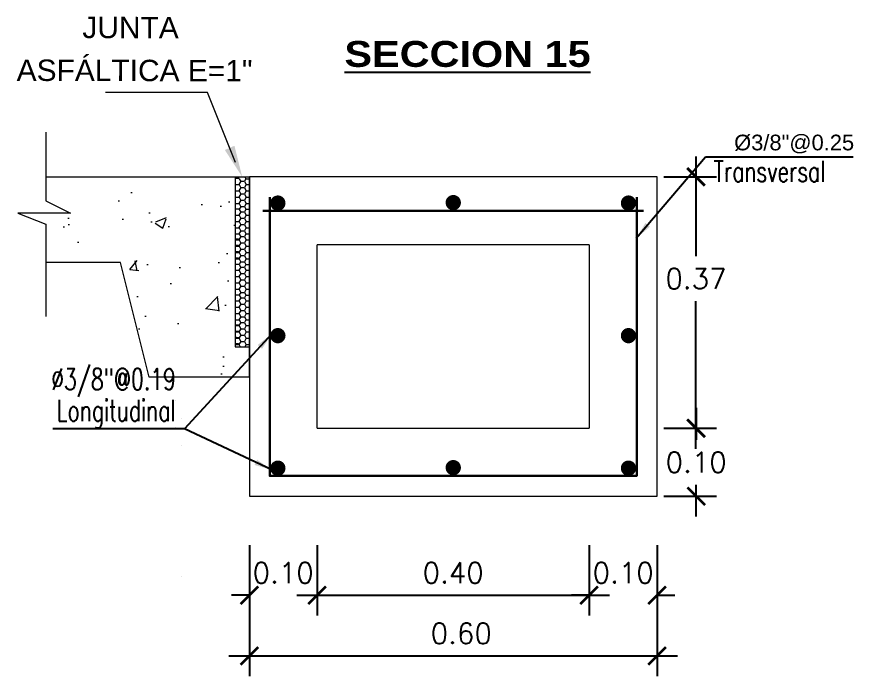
# Model space of a CAD drawing. Header units: millimetres. Extents: x 2085 to 2236, y 1365 to 1444.
# Drawn here: x 2226.211 to 2227.442, y 1436.411 to 1437.382 of the extents above; entities that cross this region are included whole.
import ezdxf

# ---------------------------------------------------------------- set-up
doc = ezdxf.new("R2010")
doc.units = ezdxf.units.MM
doc.linetypes.add('ACAD_ISO02W100', pattern=[15, 12, -3])
for name, color, linetype, lineweight in [('0.2', 32, 'ACAD_ISO02W100', 0), ('cotas', 1, 'Continuous', 15), ('linea fina 01', 189, 'Continuous', 0), ('TEXTO', 255, 'Continuous', 5)]:
    doc.layers.add(name, color=color, linetype=linetype, lineweight=lineweight)
doc.layers.add('TEX', color=3, linetype='Continuous')
doc.styles.add('COTAS', font='arial.ttf')
doc.styles.add('MtXpl_Arial_Black', font='')
doc.styles.add('ROMANS', font='romans.shx', dxfattribs={"width": 0.7})
doc.styles.add('ROMANS-DIM', font='romans.shx')
doc.styles.add('VANO', font='swissl.ttf', dxfattribs={"height": 0.2})
doc.styles.get('MtXpl_Arial_Black').set_extended_font_data('Arial Black')
doc.dimstyles.new('1-25V', dxfattribs={"dimscale": 0.2, "dimtxt": 0.18, "dimasz": 0.13, "dimexe": 0.18, "dimexo": 0.15, "dimgap": 0.1, "dimtad": 0, "dimtih": 1, "dimtoh": 1, "dimzin": 0, "dimdsep": 46, "dimtxsty": 'COTAS', "dimcen": 0.09, "dimadec": 0, "dimazin": 0, "dimtfac": 1, "dimtmove": 2, "dimatfit": 3, "dimfxl": 1, "dimtolj": 1, "dimtzin": 0, "dimarcsym": 0})
doc.dimstyles.new('20_METRIC  ARCHITECTURAL', dxfattribs={"dimscale": 0.2, "dimtxt": 0.03, "dimasz": 0.13, "dimexe": 0.15, "dimexo": 0.05, "dimgap": 0.09, "dimtad": 1, "dimtih": 1, "dimtoh": 1, "dimzin": 0, "dimdsep": 46, "dimtxsty": 'ROMANS-DIM', "dimblk": 'ARCHTICK', "dimcen": 2, "dimdle": 0.15, "dimclrd": 9, "dimclre": 9, "dimadec": 0, "dimazin": 0, "dimtfac": 1, "dimtix": 1, "dimtofl": 0, "dimtmove": 0, "dimatfit": 3, "dimfxl": 1, "dimfrac": 2, "dimtolj": 1, "dimtzin": 0, "dimarcsym": 0})

# ---------------------------------------------------------------- blocks, each defined once
blk = doc.blocks.new('_ArchTick')
at = {"color": 0, "linetype": 'ByBlock', "const_width": 0.15}
blk.add_lwpolyline([(-0.5, -0.5), (0.5, 0.5)], dxfattribs=at)
blk = doc.blocks.new('*D962')
at = {"color": 9, "lineweight": -2, "transparency": 16777216}
for p, q in [((2226.552993286456, 1436.603951993202), (2226.552993286456, 1436.411214459975)), ((2227.152993286432, 1436.603951995065), (2227.152993286432, 1436.411214459975)), ((2226.522993286455, 1436.441214459975), (2227.182993286433, 1436.441214459975))]:
    blk.add_line(p, q, dxfattribs=at)
at = {"layer": 'Defpoints', "color": 0, "transparency": 16777216}
for p in [(2226.552993286456, 1436.613951993202, 10373.92595467981), (2227.152993286432, 1436.613951995065, 10373.92595467981), (2227.152993286432, 1436.441214459975)]:
    blk.add_point(p, dxfattribs=at)
at = {"color": 9, "lineweight": -2, "transparency": 16777216, "xscale": 0.026, "yscale": 0.026, "zscale": 0.026, "rotation": 180}
blk.add_blockref('_ArchTick', (2226.552993286456, 1436.441214459975), dxfattribs=at)
at = {"color": 9, "lineweight": -2, "transparency": 16777216, "xscale": 0.026, "yscale": 0.026, "zscale": 0.026}
blk.add_blockref('_ArchTick', (2227.152993286432, 1436.441214459975), dxfattribs=at)
at = {"color": 0, "lineweight": 0, "transparency": 16777216, "insert": (2226.864805449088, 1436.474214459975), "char_height": 0.03, "attachment_point": 5, "style": 'ROMANS-DIM'}
blk.add_mtext('\\A1;0.60', dxfattribs=at)
blk = doc.blocks.new('*D963')
at = {"color": 9, "lineweight": -2, "transparency": 16777216}
for p, q in [((2227.210125378446, 1437.176058733603), (2227.210125378446, 1437.029058735093)), ((2227.162993286434, 1437.146058733603), (2227.240125378446, 1437.146058733603)), ((2227.210125378446, 1436.746058728834), (2227.210125378446, 1436.963058735093)), ((2227.162993286434, 1436.776058728834), (2227.240125378446, 1436.776058728834))]:
    blk.add_line(p, q, dxfattribs=at)
at = {"layer": 'Defpoints', "color": 0, "transparency": 16777216}
for p in [(2227.152993286433, 1437.146058733603, 5186.962977339907), (2227.152993286433, 1436.776058728834, 5186.962977339902), (2227.210125378446, 1436.776058728834)]:
    blk.add_point(p, dxfattribs=at)
at = {"color": 9, "lineweight": -2, "transparency": 16777216, "xscale": 0.026, "yscale": 0.026, "zscale": 0.026}
for p, rotation in [((2227.210125378446, 1437.146058733603), 90), ((2227.210125378446, 1436.776058728834), 270)]:
    blk.add_blockref('_ArchTick', p, dxfattribs=dict(at, rotation=rotation))
at = {"color": 0, "lineweight": 0, "transparency": 16777216, "insert": (2227.210125378446, 1436.996058735092), "char_height": 0.03, "attachment_point": 5, "style": 'ROMANS-DIM'}
blk.add_mtext('\\A1;0.37', dxfattribs=at)
blk = doc.blocks.new('*D964')
at = {"color": 9, "lineweight": -2, "transparency": 16777216}
for p, q in [((2227.210466167711, 1436.806058728834), (2227.210466167711, 1436.759058729952)), ((2227.162993286434, 1436.776058728834), (2227.240466167712, 1436.776058728834)), ((2227.210466167711, 1436.646058729207), (2227.210466167711, 1436.693058729952)), ((2227.162993286434, 1436.676058729207), (2227.240466167712, 1436.676058729207))]:
    blk.add_line(p, q, dxfattribs=at)
at = {"layer": 'Defpoints', "color": 0, "transparency": 16777216}
for p in [(2227.152993286433, 1436.776058728834), (2227.152993286433, 1436.676058729207), (2227.210466167711, 1436.676058729207)]:
    blk.add_point(p, dxfattribs=at)
at = {"color": 9, "lineweight": -2, "transparency": 16777216, "xscale": 0.026, "yscale": 0.026, "zscale": 0.026}
for p, rotation in [((2227.210466167711, 1436.776058728834), 90), ((2227.210466167711, 1436.676058729207), 270)]:
    blk.add_blockref('_ArchTick', p, dxfattribs=dict(at, rotation=rotation))
at = {"color": 0, "lineweight": 0, "transparency": 16777216, "insert": (2227.210466167711, 1436.726058729951), "char_height": 0.03, "attachment_point": 5, "style": 'ROMANS-DIM'}
blk.add_mtext('\\A1;0.10', dxfattribs=at)
blk = doc.blocks.new('*D965')
at = {"color": 9, "lineweight": -2, "transparency": 16777216}
for p, q in [((2226.552993286456, 1436.603951995065), (2226.552993286456, 1436.500400901129)), ((2226.652713665794, 1436.603951995065), (2226.652713665794, 1436.500400901129)), ((2226.552993286456, 1436.530400901129), (2226.526993286456, 1436.530400901129)), ((2226.652713665794, 1436.530400901129), (2226.678713665793, 1436.530400901129))]:
    blk.add_line(p, q, dxfattribs=at)
at = {"layer": 'Defpoints', "color": 0, "transparency": 16777216}
for p in [(2226.552993286456, 1436.613951995065, 5186.962977339907), (2226.652713665794, 1436.613951995065, 5186.962977339907), (2226.652713665794, 1436.530400901129)]:
    blk.add_point(p, dxfattribs=at)
at = {"color": 9, "lineweight": -2, "transparency": 16777216, "xscale": 0.026, "yscale": 0.026, "zscale": 0.026}
blk.add_blockref('_ArchTick', (2226.552993286456, 1436.530400901129), dxfattribs=at)
at = {"color": 9, "lineweight": -2, "transparency": 16777216, "xscale": 0.026, "yscale": 0.026, "zscale": 0.026, "rotation": 180}
blk.add_blockref('_ArchTick', (2226.652713665794, 1436.530400901129), dxfattribs=at)
at = {"color": 0, "lineweight": 0, "transparency": 16777216, "insert": (2226.602853476125, 1436.563400901128), "char_height": 0.03, "attachment_point": 5, "style": 'ROMANS-DIM'}
blk.add_mtext('\\A1;0.10', dxfattribs=at)
blk = doc.blocks.new('*D966')
at = {"color": 9, "lineweight": -2, "transparency": 16777216}
for p, q in [((2226.652713665794, 1436.603951995065), (2226.652713665794, 1436.500400901129)), ((2227.052993286398, 1436.603951995065), (2227.052993286398, 1436.500400901129)), ((2226.622713665793, 1436.530400901129), (2227.082993286398, 1436.530400901129))]:
    blk.add_line(p, q, dxfattribs=at)
at = {"layer": 'Defpoints', "color": 0, "transparency": 16777216}
for p in [(2226.652713665794, 1436.613951995065, 10373.92595467981), (2227.052993286398, 1436.613951995065, 5186.962977339907), (2227.052993286398, 1436.530400901129)]:
    blk.add_point(p, dxfattribs=at)
at = {"color": 9, "lineweight": -2, "transparency": 16777216, "xscale": 0.026, "yscale": 0.026, "zscale": 0.026, "rotation": 180}
blk.add_blockref('_ArchTick', (2226.652713665794, 1436.530400901129), dxfattribs=at)
at = {"color": 9, "lineweight": -2, "transparency": 16777216, "xscale": 0.026, "yscale": 0.026, "zscale": 0.026}
blk.add_blockref('_ArchTick', (2227.052993286398, 1436.530400901129), dxfattribs=at)
at = {"color": 0, "lineweight": 0, "transparency": 16777216, "insert": (2226.852853476066, 1436.563400901128), "char_height": 0.03, "attachment_point": 5, "style": 'ROMANS-DIM'}
blk.add_mtext('\\A1;0.40', dxfattribs=at)
blk = doc.blocks.new('*D967')
at = {"color": 9, "lineweight": -2, "transparency": 16777216}
for p, q in [((2227.052993286398, 1436.603951995065), (2227.052993286398, 1436.500400901129)), ((2227.152993286432, 1436.603951995065), (2227.152993286432, 1436.500400901129)), ((2227.052993286398, 1436.530400901129), (2227.026993286397, 1436.530400901129)), ((2227.152993286432, 1436.530400901129), (2227.178993286432, 1436.530400901129))]:
    blk.add_line(p, q, dxfattribs=at)
at = {"layer": 'Defpoints', "color": 0, "transparency": 16777216}
for p in [(2227.052993286398, 1436.613951995065), (2227.152993286432, 1436.613951995065, 5186.962977339907), (2227.152993286432, 1436.530400901129)]:
    blk.add_point(p, dxfattribs=at)
at = {"color": 9, "lineweight": -2, "transparency": 16777216, "xscale": 0.026, "yscale": 0.026, "zscale": 0.026}
blk.add_blockref('_ArchTick', (2227.052993286398, 1436.530400901129), dxfattribs=at)
at = {"color": 9, "lineweight": -2, "transparency": 16777216, "xscale": 0.026, "yscale": 0.026, "zscale": 0.026, "rotation": 180}
blk.add_blockref('_ArchTick', (2227.152993286432, 1436.530400901129), dxfattribs=at)
at = {"color": 0, "lineweight": 0, "transparency": 16777216, "insert": (2227.102993286415, 1436.563400901128), "char_height": 0.03, "attachment_point": 5, "style": 'ROMANS-DIM'}
blk.add_mtext('\\A1;0.10', dxfattribs=at)
blk = doc.blocks.new('TEXTO 1')
at = {"layer": 'linea fina 01', "ltscale": 0.1}
for p, q in [((-0.0508167723950521, 0.1241394892707319), (-0.2010398150864177, 0.1241394892707319)), ((-0.0100357992129006, 0.0209258095888174), (-0.0508167723950521, 0.1241394892707319))]:
    blk.add_line(p, q, dxfattribs=at)
blk.add_solid([(-0.02553807579244, 0.0394717055042122), (0, 0), (-0.0113560050455419, 0.0456207189772329)], dxfattribs=at)
at = {"layer": '0.2', "color": 251, "true_color": 0x636466, "style": 'VANO', "oblique": 359.9999999999988}
for s, p in [('JUNTA', (-0.235123199257103, 0.2039847484927009, -5186.962977339907)), ('ASFÁLTICA E=1"', (-0.331776078852684, 0.1410587300779298, -5186.962977339907))]:
    blk.add_text(s, height=0.0314999999999926, rotation=359.8799999999986, dxfattribs=at).set_placement(p)
blk = doc.blocks.new('junta asfaltica')
at = {"lineweight": 0}
h = blk.add_hatch(dxfattribs=at)
h.set_pattern_fill('AR-CONC', scale=0.01, style=0)
h.set_pattern_definition([(50, (-0.1189008341857516, -0.0700673807971271), (0.1639662020964036, -0.0143451769850128), [0.017145, -0.188595]), (355, (-0.1189008341857516, -0.0700673807971271), (-0.0317190792824724, 0.1719511607151316), [0.013716, -0.150876525753]), (100.4514446999999, (-0.1052370278862327, -0.0712628090009275), (0.1322471223813179, 0.1576059767209756), [0.01457100792, -0.1602812201399999]), (46.1842, (-0.1189008341857516, -0.0243473808466206), (0.2439711368029169, -0.0378380951394544), [0.0257175, -0.2828925]), (96.6355576099999, (-0.0985699241846305, -0.0275005307792071), (0.2136637206463527, 0.2226835121379494), [0.021856520826, -0.240422047344]), (351.18415117, (-0.1189008341857516, -0.0243473808466206), (0.2136637206584793, 0.2226835121269794), [0.020573970363, -0.226313758728]), (21, (-0.0960408341843504, -0.0357773808761977), (0.1364529521422192, -0.0920386783683789), [0.017145, -0.188595]), (326, (-0.0960408341843504, -0.0357773808761977), (0.0556218255128824, 0.1657691695100873), [0.013716, -0.150876]), (71.45144499999999, (-0.0846697548481643, -0.0434472707099758), (0.1920747773508445, 0.0737304919973147), [0.01457100792, -0.16028094384]), (37.5, (-0.1189008341857516, -0.0700673807971271), (0.0027797429255326, 0.0760995349858378), [0, -0.1490472, 0, -0.153162, 0, -0.1514475]), (7.499999999999999, (-0.1189008341857516, -0.0700673807971271), (0.0601376962592752, 0.0901625173363076), [0, -0.0873252, 0, -0.1456182, 0, -0.0577215]), (327.5, (-0.1698786341848972, -0.0700673807971271), (0.1220315356501842, -0.0051558695934061), [0, -0.05715, 0, -0.178308, 0, -0.236601]), (317.5, (-0.1927386341862984, -0.0700673807971271), (0.1333162632474163, 0.0228838419299997), [0, -0.074295, 0, -0.1184148, 0, -0.168021])])
h.paths.add_polyline_path([(-0.0210516101701615, 2.68221356e-08), (-0.2996047820056447, 2.68221356e-08), (-0.2996047820056447, -0.0354425396023999), (-0.2629513452084211, -0.0536842927335783), (-0.3405718617955244, -0.0536842927335783), (-0.2996047820056447, -0.0698087543248676), (-0.2996047820056447, -0.1263088059424717), (-0.1894634049244814, -0.1263088059424717), (-0.1473604562202126, -0.2947206035255476), (-0.0210516101701615, -0.2947206075489248)])
h = blk.add_hatch(dxfattribs=at)
h.set_pattern_fill('HONEY', scale=0.0187124216457653, angle=180, style=0)
h.set_pattern_definition([(360, (-1344.435306308298, 712.0165321929755), (0.0080206117279161, -0.0046307012336861), [0.0053470744852774, -0.0106941489705549]), (240, (-1344.435306308298, 712.0165321929755), (-0.0080206107696662, -0.0046307028934237), [0.0053470744852774, -0.0106941489705549]), (300, (-1344.435306308298, 712.0165321929755), (9.5825e-10, -0.0092614041271098), [-0.0106941489705548, 0.0053470744852774])])
h.paths.add_polyline_path([(-0.0210514743416752, -0.0843195278941949), (-0.0210514743416752, -0.1264220193027086), (-0.0160414602769379, -0.1264220193027086), (-0.0160414602769379, -0.0843195278941949)])
h = blk.add_hatch(dxfattribs=at)
h.set_pattern_fill('HONEY', scale=0.0187124216457653, angle=180, style=0)
h.set_pattern_definition([(360, (-1344.435306308298, 711.8902233816681), (0.0080206117279161, -0.0046307012336861), [0.0053470744852774, -0.0106941489705549]), (240, (-1344.435306308298, 711.8902233816681), (-0.0080206107696662, -0.0046307028934237), [0.0053470744852774, -0.0106941489705549]), (300, (-1344.435306308298, 711.8902233816681), (9.5825e-10, -0.0092614041271098), [-0.0106941489705548, 0.0053470744852774])])
h.paths.add_polyline_path([(-0.0210514743416752, -0.2106283378600438), (-0.0210514743416752, -0.2527308292685575), (-0.0160414602769379, -0.2527308292685575), (-0.0160414602769379, -0.2106283378600438)])
at = {"color": 7, "linetype": 'ByBlock', "lineweight": 0}
for p, q in [((-0.2996047820056447, 0.0657418549060367), (-0.2996047820056447, -0.0354425369203)), ((-0.2996047820056447, -0.0354425369203), (-0.2629513452084211, -0.0536842887102012)), ((-0.2629513452084211, -0.0536842887102012), (-0.3405718617955244, -0.0536842887102012)), ((-0.3405718617955244, -0.0536842887102012), (-0.2996047820056447, -0.0698087529838176)), ((-0.2996047820056447, -0.0698087529838176), (-0.2996047820056447, -0.2053593622147218))]:
    blk.add_line(p, q, dxfattribs=at)
at = {"color": 7, "lineweight": 0}
for p, q in [((-0.2996047820056447, 2.81631856e-08), (-0.0210516101701615, 2.81631856e-08)), ((-0.0210514743416752, 0), (0, 0)), ((-0.0210514743416752, 0), (-0.0210514743416752, -0.25)), ((-0.0066348896848467, 0), (-0.0049328113927913, -0.0029480829834938)), ((-1.357866495e-07, -0.2947206048668249), (-1.357866495e-07, 0)), ((-0.0210515703142846, -0.010682698041137), (-0.0205355835823866, -0.0115764141082764)), ((-0.020682943747488, -0.0112982127070609), (-0.0210515702724479, -0.0119366937874475)), ((-0.0148197005551083, -0.0027724613248665), (-0.0210514743416752, -0.0027724613248665)), ((-0.0203683337476832, -0.0113096965849309), (-0.0150212592793651, -0.0113096965849309)), ((-0.0126623334804208, -0.0066675102709723), (-0.0153358707461848, -0.0112982113657836)), ((-0.0151885115028563, -0.0115764141082764), (-0.0125149742584654, -0.0162071165441375)), ((-0.0148361946316982, -0.0029252399504003), (-0.0125149739019435, -0.0069457130134651)), ((-0.0123477220349742, -0.0066789941488423), (-0.0070006475457376, -0.0066789941488423)), ((-0.0051546604418036, -0.0029252412914502), (-0.0073152590334757, -0.0066675075888725)), ((-0.0046417228782047, -0.0112982100247336), (-0.0073152601439688, -0.0159289124608222)), ((-0.0071679010893604, -0.0069457116721878), (-0.0044943638449695, -0.0115764141082764)), ((-0.0051235891251054, -0.0029047425091449), (2.09184e-11, -0.0029047425091449)), ((-0.0043271103013467, -0.0113096965849309), (-9.55119503e-08, -0.0113096965849309)), ((-0.0210515699372991, -0.0199441029130867), (-0.0205355831840279, -0.0208378162978988)), ((-0.0206829452140482, -0.0205596175790106), (-0.0210515706708066, -0.0211980946362473)), ((-0.0203683337476832, -0.0205710987745533), (-0.0150212592793651, -0.0205710987745533)), ((-0.0126623334804208, -0.0159289138018721), (-0.0153358707461848, -0.0205596148966834)), ((-0.0151885091140685, -0.0208378176391761), (-0.0125149718487592, -0.0254685200750373)), ((-0.0123477220349742, -0.0159403976797421), (-0.0070006475457376, -0.0159403976797421)), ((-0.0046417231928899, -0.0205596135556334), (-0.0073152604372808, -0.0251903146504446)), ((-0.0071678994549984, -0.0162071192264648), (-0.004494362168316, -0.0208378189802261)), ((-0.0043271103013467, -0.0205710987745533), (-9.55119503e-08, -0.0205710987745533)), ((-0.0210515702724479, -0.0292055037616592), (-0.0205355819684883, -0.0300992225108985)), ((-0.0206829452140482, -0.0298210197686331), (-0.0210515703774945, -0.0304594981669197)), ((-0.0203683337476832, -0.0298325009644032), (-0.0150212592793651, -0.0298325009644032)), ((-0.012662334612287, -0.0251903173327719), (-0.0153358718775962, -0.0298210184275831)), ((-0.012662334905599, -0.0344517195223944), (-0.0153358721709083, -0.0390824219584829)), ((-0.0151885087157098, -0.0300992225108985), (-0.0125149714504005, -0.0347299236059371)), ((-0.0123477220349742, -0.0252017985283146), (-0.0070006475457376, -0.0252017985283146)), ((-0.0123477220349742, -0.0344632034002643), (-0.0070006475457376, -0.0344632034002643)), ((-0.0046417253929576, -0.0298210197686331), (-0.0073152626373485, -0.0344517222047216)), ((-0.0071678997692288, -0.0254685200750373), (-0.0044943625248379, -0.0300992225108985)), ((-0.007167897380441, -0.034729924946987), (-0.004494360114677, -0.0393606260417983)), ((-0.0043271103013467, -0.0298325009644032), (-9.55537871e-08, -0.0298325009644032)), ((-0.0210515698745439, -0.038466907292559), (-0.0205355807952401, -0.0393606260417983)), ((-0.0206829463459144, -0.0390824232995328), (-0.0210515704193313, -0.0397208990157196)), ((-0.0149139519339769, -0.0477837949990772), (-0.0206632865078973, -0.0477837949990772)), ((-0.0203683337476832, -0.0390939018129757), (-0.0150212592793651, -0.0390939018129757)), ((-0.0151885074797065, -0.0393606260417983), (-0.0125149702348608, -0.0439913284778868)), ((-0.0125149702348608, -0.0439913284778868), (-0.014899782829616, -0.0475884993372802)), ((-0.0148361946316982, -0.0479646563528604), (-0.0125149739019435, -0.0519851307569752)), ((-0.0123477220349742, -0.0437246042490642), (-0.0070006475457376, -0.0437246042490642)), ((-0.0046417257703979, -0.0390824232995328), (-0.0073152630357072, -0.043713125735394)), ((-0.0051546604418036, -0.0479646590351877), (-0.0073152590334757, -0.0517069253326099)), ((-0.0069412944512806, -0.0439446634054548), (-0.0051814038679368, -0.0474320340156282)), ((-0.0052986274031355, -0.0476877263188271), (2.09184e-11, -0.0476877263188271)), ((-0.0043271103013467, -0.0390939018129757), (-9.55537871e-08, -0.0390939018129757)), ((-0.0210515703142846, -0.0557221157848744), (-0.0205355839802906, -0.0566158291696866)), ((-0.020682943747488, -0.056337630450571), (-0.0210515702724479, -0.056976108849085)), ((-0.0203683337476832, -0.056349112987391), (-0.0150212592793651, -0.056349112987391)), ((-0.0126623331034352, -0.0517069253326099), (-0.0153358703478261, -0.0563376264274211)), ((-0.0126623334804208, -0.0609683302043322), (-0.0153358707461848, -0.0655990312993708)), ((-0.0151885111258707, -0.0566158305107365), (-0.0125149738601067, -0.061246532946825)), ((-0.0123477220349742, -0.0517184105515298), (-0.0070006475457376, -0.0517184105515298)), ((-0.0123477220349742, -0.0609798140824296), (-0.0070006475457376, -0.0609798140824296)), ((-0.0046417228782047, -0.0563376264274211), (-0.0073152601439688, -0.0609683275222324)), ((-0.0071679007123748, -0.0519851307569752), (-0.0044943634466108, -0.0566158305107365)), ((-0.0071678994549984, -0.061246534287875), (-0.004494362168316, -0.0658772367239635)), ((-0.0043271103013467, -0.056349112987391), (-9.55119503e-08, -0.056349112987391)), ((-0.0210515699372991, -0.0649835179744969), (-0.0205355831840279, -0.0658772340416363)), ((-0.0206829448370627, -0.0655990312993708), (-0.0210515706708066, -0.0662375083566076)), ((-0.0203683337476832, -0.0656105138361909), (-0.0150212592793651, -0.0656105138361909)), ((-0.012662334612287, -0.0702297323941821), (-0.0153358718775962, -0.0748604348302706)), ((-0.015188509491054, -0.0658772353826862), (-0.0125149722466631, -0.0705079364777248)), ((-0.0123477220349742, -0.0702412162720521), (-0.0070006475457376, -0.0702412162720521)), ((-0.0046417231928899, -0.0655990299580935), (-0.0073152604372808, -0.0702297310531321)), ((-0.0071678993713249, -0.0705079391598247), (-0.0044943621264792, -0.075138638913586)), ((-0.0043271103013467, -0.0656105138361909), (-9.55119503e-08, -0.0656105138361909)), ((-0.0210515702724479, -0.0742449201643467), (-0.0205355819684883, -0.075138637572536)), ((-0.0206829452140482, -0.0748604361713206), (-0.0210515695812319, -0.0754989132285573)), ((-0.0210515698745439, -0.0835063236952465), (-0.0206477031460963, -0.0842058411240032)), ((-0.0206829463459144, -0.084121839701993), (-0.0207314448966827, -0.0842058411240032)), ((-0.0203683337476832, -0.0748719160258133), (-0.0150212592793651, -0.0748719160258133)), ((-0.0203683337476832, -0.0841333195567131), (-0.0150212592793651, -0.0841333195567131)), ((-0.012662334905599, -0.0794911372661318), (-0.0153358721709083, -0.0841218370198931)), ((-0.0151885087157098, -0.075138637572536), (-0.0125149714504005, -0.0797693400083972)), ((-0.0148361947362901, -0.0843195265531449), (-0.0125149740069901, -0.0883399996162098)), ((-0.0123477220349742, -0.0795026184619019), (-0.0070006475457376, -0.0795026184619019)), ((-0.0046417254766311, -0.0748604361713206), (-0.0073152627423951, -0.0794911386071817)), ((-0.0051546604836403, -0.0843195278941949), (-0.0073152590753125, -0.0880617941916171)), ((-0.0071678977783449, -0.0797693413494471), (-0.0046064829057286, -0.0842058411240032)), ((-0.0043271103013467, -0.0748719160258133), (-9.55537871e-08, -0.0748719160258133)), ((-0.0043271103013467, -0.0841333195567131), (-9.55537871e-08, -0.0841333195567131)), ((-0.0210515696230687, -0.0920769859849315), (-0.0205355836869785, -0.092970700711021)), ((-0.0206829438311615, -0.0926924993098055), (-0.0210515699791358, -0.0933309790491421)), ((-0.0203683337476832, -0.0927039805053482), (-0.0150212592793651, -0.0927039805053482)), ((-0.0126623335854674, -0.088061795532667), (-0.0153358708507767, -0.0926924979687556)), ((-0.0126623335431759, -0.0973232004046167), (-0.0153358707880216, -0.101953900158378)), ((-0.015188510140888, -0.092970700711021), (-0.0125149728751239, -0.0976014018058322)), ((-0.0123477220349742, -0.088073280751587), (-0.0070006475457376, -0.088073280751587)), ((-0.0123477220349742, -0.0973346829414368), (-0.0070006475457376, -0.0973346829414368)), ((-0.0046417224803008, -0.0926924966274783), (-0.0073152597456101, -0.0973231963812396)), ((-0.0071679011521155, -0.0883399982749325), (-0.0044943638868062, -0.0929706993699711)), ((-0.0071678995386719, -0.0976014044879321), (-0.0044943622733626, -0.1022321055829707)), ((-0.0043271103013467, -0.0927039805053482), (-9.55119503e-08, -0.0927039805053482)), ((-0.0210515699372991, -0.1013383868337314), (-0.0205355831840279, -0.1022321029006434)), ((-0.0206829453190949, -0.101953901499428), (-0.0210515707544801, -0.1025923812389919)), ((-0.0210515695812319, -0.1105997917054537), (-0.0205355820526165, -0.1114935077725931)), ((-0.0203683337476832, -0.101965384036248), (-0.0150212592793651, -0.101965384036248)), ((-0.0126623342348467, -0.1065846025942392), (-0.0153358714792376, -0.1112153050303277)), ((-0.015188509197742, -0.1022321055829707), (-0.0125149719533511, -0.1068628080188319)), ((-0.0123477220349742, -0.1065960851310592), (-0.0070006475457376, -0.1065960851310592)), ((-0.0046417235698755, -0.1019538988173281), (-0.0073152608356395, -0.1065846012531892)), ((-0.0071678984072605, -0.1068628080188319), (-0.0044943611624149, -0.1114935091138705)), ((-0.0043271103013467, -0.101965384036248), (-9.55119503e-08, -0.101965384036248)), ((-0.0206829452772581, -0.1112153063713777), (-0.0210515700209726, -0.1118537820875645)), ((-0.0210515698745439, -0.1198611925542536), (-0.0205355807952401, -0.1207549126445428)), ((-0.0206829459475557, -0.1204767085612275), (-0.0210515700209726, -0.121115182936137)), ((-0.0203683337476832, -0.1112267862260978), (-0.0150212592793651, -0.1112267862260978)), ((-0.0203683337476832, -0.1204881884157203), (-0.0150212592793651, -0.1204881884157203)), ((-0.0126623353035029, -0.115846004784089), (-0.015335872569267, -0.1204767072199502)), ((-0.0151885087157098, -0.1114935077725931), (-0.0125149714504005, -0.1161242088676317)), ((-0.0151885076052167, -0.1207549126445428), (-0.0125149703189891, -0.1253856150806314)), ((-0.0123477220349742, -0.115857488661959), (-0.0070006475457376, -0.115857488661959)), ((-0.0046417250787272, -0.1112153063713777), (-0.0073152623649548, -0.115846006125139)), ((-0.0046417261683018, -0.1204767085612275), (-0.0073152634336111, -0.1251074109970887)), ((-0.0071678974850329, -0.1161242115497316), (-0.0044943602197236, -0.1207549139855928)), ((-0.0043271103013467, -0.1112267862260978), (-9.55537871e-08, -0.1112267862260978)), ((-0.0043271103013467, -0.1204881884157203), (-9.55537871e-08, -0.1204881884157203)), ((-0.1894634049244814, -0.1263088032603719), (-0.2996047820056447, -0.1263088032603719)), ((-0.1473604562202126, -0.2947206021844977), (-0.1894634049244814, -0.1263088032603719)), ((-0.0148197005551083, -0.1290812712907154), (-0.0210514743416752, -0.1290812712907154)), ((-0.0126623334804208, -0.1329763215778712), (-0.0153358707461848, -0.1376070213316325)), ((-0.0148361946316982, -0.1292340499162492), (-0.0125149739019435, -0.133254524320364)), ((-0.0129228676319144, -0.1255586645006588), (-0.0148348480788627, -0.1288070999084994)), ((-0.0123477220349742, -0.1251188908515814), (-0.0070006475457376, -0.1251188908515814)), ((-0.0123477220349742, -0.1329878041146912), (-0.0070006475457376, -0.1329878041146912)), ((-0.0073218910883952, -0.1251188908515814), (-0.0049328113927913, -0.1292568942903927)), ((-0.0051546604418036, -0.1292340525983491), (-0.0073152590334757, -0.1329763188957713)), ((-0.0071679010893604, -0.1332545229793141), (-0.0044943638449695, -0.1378852240741253)), ((-0.0051235891251054, -0.1292135524749938), (2.09184e-11, -0.1292135524749938)), ((-0.0210515703142846, -0.1369915093480358), (-0.0205355835823866, -0.1378852240741253)), ((-0.020682943747488, -0.1376070226729098), (-0.0210515702724479, -0.1382455037532964)), ((-0.0210515699372991, -0.1462529128789356), (-0.0205355831840279, -0.1471466276050251)), ((-0.0206829452140482, -0.1468684275448595), (-0.0210515706708066, -0.1475069046020963)), ((-0.0203683337476832, -0.1376185065507798), (-0.0150212592793651, -0.1376185065507798)), ((-0.0203683337476832, -0.1468799073993523), (-0.0150212592793651, -0.1468799073993523)), ((-0.0126623334804208, -0.142237723767721), (-0.0153358707461848, -0.1468684262038096)), ((-0.0151885115028563, -0.1378852240741253), (-0.0125149742584654, -0.1425159265099865)), ((-0.0151885091140685, -0.147146628946075), (-0.0125149718487592, -0.1517773300408862)), ((-0.0123477220349742, -0.1422492089866409), (-0.0070006475457376, -0.1422492089866409)), ((-0.0046417228782047, -0.1376070199905826), (-0.0073152601439688, -0.1422377224266711)), ((-0.0046417231928899, -0.1468684248625323), (-0.0073152604372808, -0.1514991246162936)), ((-0.0071678994549984, -0.1425159291923137), (-0.004494362168316, -0.1471466302871249)), ((-0.0043271103013467, -0.1376185065507798), (-9.55119503e-08, -0.1376185065507798)), ((-0.0043271103013467, -0.1468799073993523), (-9.55119503e-08, -0.1468799073993523)), ((-0.0210515702724479, -0.1555143137275081), (-0.0205355819684883, -0.1564080324767474)), ((-0.0206829452140482, -0.156129829734482), (-0.0210515703774945, -0.156768309474046)), ((-0.0203683337476832, -0.1561413109302521), (-0.0150212592793651, -0.1561413109302521)), ((-0.012662334612287, -0.1514991259575709), (-0.0153358718775962, -0.156129828393432)), ((-0.0151885087157098, -0.1564080324767474), (-0.0125149714504005, -0.1610387349128359)), ((-0.0123477220349742, -0.1515106098354408), (-0.0070006475457376, -0.1515106098354408)), ((-0.0046417253929576, -0.156129829734482), (-0.0073152626373485, -0.1607605321705705)), ((-0.0071678997692288, -0.1517773300408862), (-0.0044943625248379, -0.1564080324767474)), ((-0.0043271103013467, -0.1561413109302521), (-9.55537871e-08, -0.1561413109302521)), ((-0.0210515698745439, -0.1647757172584079), (-0.0205355807952401, -0.1656694360076472)), ((-0.0206829463459144, -0.1653912332653817), (-0.0210515704193313, -0.1660297089815685)), ((-0.0203683337476832, -0.1654027131198745), (-0.0150212592793651, -0.1654027131198745)), ((-0.012662334905599, -0.1607605308292932), (-0.0153358721709083, -0.1653912319243318)), ((-0.0151885074797065, -0.1656694360076472), (-0.0125149702348608, -0.1703001384437357)), ((-0.0125149702348608, -0.1703001384437357), (-0.014899782829616, -0.1738973093031291)), ((-0.0123477220349742, -0.1607720133661132), (-0.0070006475457376, -0.1607720133661132)), ((-0.0123477220349742, -0.1700334142149131), (-0.0070006475457376, -0.1700334142149131)), ((-0.0046417257703979, -0.1653912332653817), (-0.0073152630357072, -0.1700219357012429)), ((-0.007167897380441, -0.1610387362538859), (-0.004494360114677, -0.1656694360076472)), ((-0.0069412944512806, -0.1702534747123536), (-0.0051814038679368, -0.1737408453225271)), ((-0.0043271103013467, -0.1654027131198745), (-9.55537871e-08, -0.1654027131198745)), ((-0.0210515703142846, -0.1820309257507233), (-0.0205355839802906, -0.1829246404765854)), ((-0.020682943747488, -0.1826464404164198), (-0.0210515702724479, -0.1832849188149339)), ((-0.0149139519339769, -0.1740926049649261), (-0.0206632865078973, -0.1740926049649261)), ((-0.0203683337476832, -0.1826579229532399), (-0.0150212592793651, -0.1826579229532399)), ((-0.0126623331034352, -0.1780157352984588), (-0.0153358703478261, -0.18264643773432)), ((-0.0151885111258707, -0.1829246418178627), (-0.0125149738601067, -0.1875553429126739)), ((-0.0148361946316982, -0.1742734676599866), (-0.0125149739019435, -0.1782939407228241)), ((-0.0123477220349742, -0.1780272218584287), (-0.0070006475457376, -0.1780272218584287)), ((-0.0051546604418036, -0.1742734690010366), (-0.0073152590334757, -0.1780157352984588)), ((-0.0046417228782047, -0.18264643773432), (-0.0073152601439688, -0.1872771374880813)), ((-0.0071679007123748, -0.1782939407228241), (-0.0044943634466108, -0.1829246418178627)), ((-0.0052986274031355, -0.173996536284676), (2.09184e-11, -0.173996536284676)), ((-0.0043271103013467, -0.1826579229532399), (-9.55119503e-08, -0.1826579229532399)), ((-0.0210515699372991, -0.1912923279403458), (-0.0205355831840279, -0.1921860440074852)), ((-0.0206829448370627, -0.1919078412652197), (-0.0210515706708066, -0.1925463196635064)), ((-0.0203683337476832, -0.1919193238020398), (-0.0150212592793651, -0.1919193238020398)), ((-0.0126623334804208, -0.1872771388291312), (-0.0153358707461848, -0.1919078412652197)), ((-0.012662334612287, -0.1965385437010809), (-0.0153358718775962, -0.2011692447961195)), ((-0.015188509491054, -0.1921860453485351), (-0.0125149722466631, -0.1968167477846236)), ((-0.0123477220349742, -0.1872886240482785), (-0.0070006475457376, -0.1872886240482785)), ((-0.0123477220349742, -0.196550026237901), (-0.0070006475457376, -0.196550026237901)), ((-0.0046417231928899, -0.1919078399239424), (-0.0073152604372808, -0.196538542360031)), ((-0.0071678994549984, -0.1875553442537239), (-0.004494362168316, -0.1921860466898124)), ((-0.0071678993713249, -0.1968167491256736), (-0.0044943621264792, -0.2014474488794349)), ((-0.0043271103013467, -0.1919193238020398), (-9.55119503e-08, -0.1919193238020398)), ((-0.0210515702724479, -0.2005537301301956), (-0.0205355819684883, -0.2014474475383849)), ((-0.0206829452140482, -0.2011692461371695), (-0.0210515695812319, -0.2018077231944062)), ((-0.0203683337476832, -0.2011807273327122), (-0.0150212592793651, -0.2011807273327122)), ((-0.012662334905599, -0.2057999458909308), (-0.0153358721709083, -0.2104306483267919)), ((-0.0151885087157098, -0.2014474475383849), (-0.0125149714504005, -0.2060781499742461)), ((-0.0123477220349742, -0.2058114284277508), (-0.0070006475457376, -0.2058114284277508)), ((-0.0046417254766311, -0.2011692461371695), (-0.0073152627423951, -0.2057999485730306)), ((-0.0071678977783449, -0.206078151315296), (-0.0046064829057286, -0.2105146510898521)), ((-0.0043271103013467, -0.2011807273327122), (-9.55537871e-08, -0.2011807273327122)), ((-0.0210515698745439, -0.2098151336610954), (-0.0206477031460963, -0.2105146510898521)), ((-0.0210515696230687, -0.2183857959507804), (-0.0205355836869785, -0.2192795106768699)), ((-0.0206829438311615, -0.2190013092756544), (-0.0210515699791358, -0.219639789014991)), ((-0.0206829463459144, -0.2104306496678419), (-0.0207314448966827, -0.2105146510898521)), ((-0.0203683337476832, -0.210442129522562), (-0.0150212592793651, -0.210442129522562)), ((-0.0203683337476832, -0.2190127918124745), (-0.0150212592793651, -0.2190127918124745)), ((-0.0126623335854674, -0.2143706054985159), (-0.0153358708507767, -0.2190013079346045)), ((-0.015188510140888, -0.2192795106768699), (-0.0125149728751239, -0.2239102131127311)), ((-0.0148361947362901, -0.2106283365189938), (-0.0125149740069901, -0.2146488095820587)), ((-0.0123477220349742, -0.2143820907174359), (-0.0070006475457376, -0.2143820907174359)), ((-0.0051546604836403, -0.2106283378600438), (-0.0073152590753125, -0.214370604157466)), ((-0.0046417224803008, -0.2190013065933272), (-0.0073152597456101, -0.2236320076883658)), ((-0.0071679011521155, -0.2146488068997314), (-0.0044943638868062, -0.21927950933582)), ((-0.0043271103013467, -0.210442129522562), (-9.55537871e-08, -0.210442129522562)), ((-0.0043271103013467, -0.2190127918124745), (-9.55119503e-08, -0.2190127918124745)), ((-0.0210515699372991, -0.2276471981406303), (-0.0205355831840279, -0.2285409128664924)), ((-0.0206829453190949, -0.2282627128063268), (-0.0210515707544801, -0.2289011898635636)), ((-0.0203683337476832, -0.2282741940020969), (-0.0150212592793651, -0.2282741940020969)), ((-0.0126623335431759, -0.2236320090294157), (-0.0153358707880216, -0.2282627101242269)), ((-0.0126623342348467, -0.2328934125600881), (-0.0153358714792376, -0.2375241149961766)), ((-0.015188509197742, -0.2285409168898695), (-0.0125149719533511, -0.2331716179846808)), ((-0.0123477220349742, -0.2236434929072857), (-0.0070006475457376, -0.2236434929072857)), ((-0.0123477220349742, -0.2329048964381855), (-0.0070006475457376, -0.2329048964381855)), ((-0.0046417235698755, -0.228262708783177), (-0.0073152608356395, -0.2328934112190382)), ((-0.0071678995386719, -0.223910214453781), (-0.0044943622733626, -0.2285409168898695)), ((-0.0071678984072605, -0.2331716179846808), (-0.0044943611624149, -0.2378023190797194)), ((-0.0043271103013467, -0.2282741940020969), (-9.55119503e-08, -0.2282741940020969)), ((-0.0210515695812319, -0.2369086016713027), (-0.0205355820526165, -0.2378023177384421)), ((-0.0206829452772581, -0.2375241163372266), (-0.0210515700209726, -0.2381625920534134)), ((-0.0203683337476832, -0.2375355961919467), (-0.0150212592793651, -0.2375355961919467)), ((-0.0126623353035029, -0.2421548147499379), (-0.015335872569267, -0.2467855171857991)), ((-0.0151885087157098, -0.2378023177384421), (-0.0125149714504005, -0.2424330188334807)), ((-0.0123477220349742, -0.2421662986278079), (-0.0070006475457376, -0.2421662986278079)), ((-0.0046417250787272, -0.2375241163372266), (-0.0073152623649548, -0.2421548174320378)), ((-0.0071678974850329, -0.2424330228566305), (-0.0044943602197236, -0.2470637239514417)), ((-0.0043271103013467, -0.2375355961919467), (-9.55537871e-08, -0.2375355961919467)), ((-0.0210515698745439, -0.2461700025201026), (-0.0205355807952401, -0.2470637226103918)), ((-0.0206829459475557, -0.2467855185270764), (-0.0210515700209726, -0.2474239942430358)), ((-0.0210514743416752, -0.25), (-1.357866495e-07, -0.25)), ((-0.0203683337476832, -0.2467969983815692), (-0.0150212592793651, -0.2467969983815692)), ((-0.0151885076052167, -0.2470637226103918), (-0.0134932470714375, -0.25)), ((-0.0046417261683018, -0.2467855185270764), (-0.0064976078897416, -0.25)), ((-0.0043271103013467, -0.2467969983815692), (-9.55537871e-08, -0.2467969983815692)), ((-1.357866495e-07, -0.2947206048668249), (-0.1473604562202126, -0.2947206021844977))]:
    blk.add_line(p, q, dxfattribs=at)
blk.add_blockref('TEXTO 1', (-0.0105257371706102, 0), dxfattribs=at)
blk = doc.blocks.new('*U716')
at = {"color": 5, "const_width": 0.01125}
blk.add_lwpolyline([(-0.0056249999999984, 0, 1), (0.0056249999999984, 0, 1)], format="xyb", close=True, dxfattribs=at)
blk = doc.blocks.new('*U717')
at = {"layer": 'cotas', "color": 0, "linetype": 'ByBlock', "lineweight": -2}
blk.add_blockref('*U716', (0, 0), dxfattribs=at)
at = {"layer": 'cotas', "color": 0, "linetype": 'ByBlock', "lineweight": -2, "transparency": 16777216}
for p in [(0.195, 0), (0.39, 0)]:
    blk.add_blockref('*U716', p, dxfattribs=at)
blk = doc.blocks.new('*U718')
at = {"color": 5, "const_width": 0.01125}
blk.add_lwpolyline([(-0.0056249999999984, 0, 1), (0.0056249999999984, 0, 1)], format="xyb", close=True, dxfattribs=at)
blk = doc.blocks.new('*U719')
at = {"layer": 'cotas', "color": 0, "linetype": 'ByBlock', "lineweight": -2}
blk.add_blockref('*U718', (0, 0), dxfattribs=at)
at = {"layer": 'cotas', "color": 0, "linetype": 'ByBlock', "lineweight": -2, "transparency": 16777216}
for p in [(0.195, 0), (0.39, 0)]:
    blk.add_blockref('*U718', p, dxfattribs=at)
blk = doc.blocks.new('*U721')
at = {"color": 5, "const_width": 0.01125}
blk.add_lwpolyline([(-0.0056249999999984, 0, 1), (0.0056249999999984, 0, 1)], format="xyb", close=True, dxfattribs=at)
blk = doc.blocks.new('*U720')
at = {"layer": 'cotas', "color": 0, "linetype": 'ByBlock', "lineweight": -2}
blk.add_blockref('*U721', (0, 0), dxfattribs=at)
blk = doc.blocks.new('*U723')
at = {"color": 5, "const_width": 0.01125}
blk.add_lwpolyline([(-0.0056249999999984, 0, 1), (0.0056249999999984, 0, 1)], format="xyb", close=True, dxfattribs=at)
blk = doc.blocks.new('*U722')
at = {"layer": 'cotas', "color": 0, "linetype": 'ByBlock', "lineweight": -2}
blk.add_blockref('*U723', (0, 0), dxfattribs=at)

msp = doc.modelspace()

# ---------------------------------------------------------------- linework, layer by layer
at = {"color": 84, "lineweight": 0}
for p, q in [((2227.152993286432, 1437.146058733602), (2226.552993286456, 1437.146058733602)), ((2226.552993286456, 1437.146058733602), (2226.552993286456, 1436.74605873323)), ((2226.552993286456, 1437.146058733602), (2226.552993286456, 1436.676058732932)), ((2227.152993286432, 1436.676058732932), (2227.152993286432, 1437.146058733602)), ((2226.65299328649, 1436.776058732559), (2226.65299328649, 1437.046058733975)), ((2227.052993286339, 1437.046058732112), (2226.65299328649, 1437.046058733975)), ((2227.052993286398, 1437.046058735837), (2227.052993286398, 1436.776058732559)), ((2226.65299328649, 1436.776058732559), (2227.052993286339, 1436.776058730696)), ((2226.552993286456, 1436.676058732932), (2227.152993286432, 1436.676058732932))]:
    msp.add_line(p, q, dxfattribs=at)
at = {"color": 6, "lineweight": 30}
msp.add_line((2227.132993286414, 1437.096058732857), (2226.572993286416, 1437.096058730994), dxfattribs=at)
at = {"lineweight": 0}
for p, q in [((2226.444077328659, 1436.81639921016), (2226.444077464457, 1436.81639921016)), ((2226.452993286421, 1436.790536369224), (2226.452993422219, 1436.790536369224)), ((2226.444077464457, 1436.777200977345), (2226.444077328659, 1436.777200977345)), ((2226.452993422219, 1436.751338136409), (2226.452993286421, 1436.751338136409))]:
    msp.add_line(p, q, dxfattribs=at)
at = {"color": 172, "lineweight": 0}
msp.add_line((2226.452993286421, 1436.558060585548), (2226.452993286421, 1436.558060585548), dxfattribs=at)
msp.add_line((2226.452993286421, 1436.558060585548), (2226.452993286421, 1436.558060585548), dxfattribs=at)
at = {"color": 6, "lineweight": 30, "flags": 128}
msp.add_lwpolyline([(2227.122993286405, 1437.116058734273), (2227.122993286405, 1436.706058734124), (2226.582993286542, 1436.706058732261), (2226.582993286484, 1437.116058734273)], dxfattribs=at)

# ---------------------------------------------------------------- block references
at = {"color": 7, "lineweight": 0}
msp.add_blockref('junta asfaltica', (2226.552993286456, 1437.146058733602), dxfattribs=at)
at = {"layer": 'cotas'}
for name, p, rotation in [('*U722', (2226.852993286444, 1437.108014543568), 270), ('*U717', (2226.594965195571, 1436.717334301238), 89.99999999999999), ('*U719', (2227.110809168717, 1436.717334301238), 89.99999999999999), ('*U720', (2226.852993286444, 1436.718130403225), 270)]:
    msp.add_blockref(name, p, dxfattribs=dict(at, rotation=rotation))

# ---------------------------------------------------------------- texts
at = {"layer": 'cotas', "insert": (2227.442807014329, 1437.194176684161), "char_height": 0.02304, "attachment_point": 6, "style": 'COTAS'}
msp.add_mtext('Ø3/8"@0.25', dxfattribs=at)
at = {"layer": 'TEX', "color": 7, "linetype": 'Continuous', "lineweight": 5, "char_height": 0.0313, "style": 'ROMANS'}
for s, insert, attachment_point in [('Transversal', (2227.236046334492, 1437.169738403549), 1), ('Ø3/8"@0.19', (2226.44475221424, 1436.843048033332), 6), ('Longitudinal', (2226.269588810388, 1436.817927234833), 1)]:
    msp.add_mtext(s, dxfattribs=dict(at, insert=insert, attachment_point=attachment_point))
at = {"layer": 'TEXTO', "color": 18, "lineweight": -3, "true_color": 0x000000, "style": 'MtXpl_Arial_Black'}
msp.add_text('%%USECCION 15', height=0.0381047372466604, dxfattribs=at).set_placement((2226.692893720636, 1437.30773142076))

# ---------------------------------------------------------------- dimensions: what is measured, and where the dimension line sits
at = {"lineweight": 0}
for base, p1, p2, picture, middle in [((2227.210125378446, 1436.776058728834, -5186.962977339902), (2227.152993286432, 1437.146058733602), (2227.152993286432, 1436.776058728834), '*D963', (2227.210125378446, 1436.996058735092, -5186.962977339902)), ((2227.210466167711, 1436.676058729207), (2227.152993286432, 1436.776058728834), (2227.152993286432, 1436.676058729206), '*D964', (2227.210466167711, 1436.726058729951))]:
    dim = msp.add_linear_dim(base=base, p1=p1, p2=p2, angle=90, dimstyle='20_METRIC  ARCHITECTURAL', override={"dimtxt": 0.15}, dxfattribs=at)
    dim.commit()
    dim.dimension.update_dxf_attribs({"geometry": picture, "text_midpoint": middle, "dimtype": 160})
for base, p1, p2, picture, middle in [((2227.152993286432, 1436.441214459975, -15560.88893201971), (2226.552993286456, 1436.613951993202, -5186.962977339902), (2227.152993286432, 1436.613951995065, -5186.962977339902), '*D962', (2226.864805449088, 1436.441214459975, -15560.88893201971)), ((2227.052993286398, 1436.530400901129, -15560.88893201971), (2226.652713665794, 1436.613951995065, -5186.962977339902), (2227.052993286398, 1436.613951995065, -10373.92595467981), '*D966', (2226.852853476066, 1436.530400901129, -15560.88893201971))]:
    dim = msp.add_linear_dim(base=base, p1=p1, p2=p2, dimstyle='20_METRIC  ARCHITECTURAL', override={"dimtxt": 0.15}, dxfattribs=at)
    dim.commit()
    dim.dimension.update_dxf_attribs({"geometry": picture, "text_midpoint": middle, "dimtype": 160})
for base, p1, p2, picture, middle in [((2226.652713665794, 1436.530400901129, -10373.92595467981), (2226.552993286456, 1436.613951995065, -5186.962977339902), (2226.652713665794, 1436.613951995065, -5186.962977339902), '*D965', (2226.602853476125, 1436.563400901128, -10373.92595467981)), ((2227.152993286432, 1436.530400901129, -10373.92595467981), (2227.052993286398, 1436.613951995065, -10373.92595467981), (2227.152993286432, 1436.613951995065, -5186.962977339902), '*D967', (2227.102993286415, 1436.563400901128, -10373.92595467981))]:
    dim = msp.add_linear_dim(base=base, p1=p1, p2=p2, dimstyle='20_METRIC  ARCHITECTURAL', override={"dimtxt": 0.15}, dxfattribs=at)
    dim.commit()
    dim.dimension.update_dxf_attribs({"geometry": picture, "text_midpoint": middle})

# ---------------------------------------------------------------- leaders
at = {"layer": 'cotas'}
msp.add_leader([(2227.122168430764, 1437.055575476055), (2227.224183607145, 1437.175180484568), (2227.441524858466, 1437.175180484568)], dimstyle='1-25V', override={"dimgap": 0.1, "dimtad": 0}, dxfattribs=at)
for points in [[(2226.586161956188, 1436.914927876582), (2226.457379826981, 1436.775320281302), (2226.263954680817, 1436.775320281302)], [(2226.58604923775, 1436.714848863919), (2226.457379826981, 1436.775320281302)]]:
    msp.add_leader(points, dimstyle='1-25V', dxfattribs=at)

doc.saveas('drawing.dxf')
